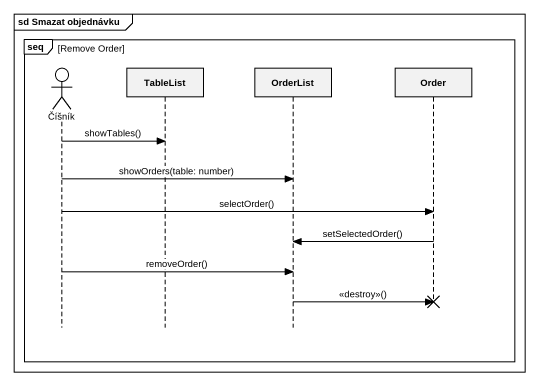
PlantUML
@startuml
mainframe sd Smazat objednávku
hide footbox
actor Číšník
participant TableList
participant OrderList
participant Order

group seq [Remove Order]
  Číšník -> TableList : showTables()
  Číšník -> OrderList : showOrders(table: number)
  Číšník -> Order : selectOrder()
  Order -> OrderList : setSelectedOrder()
  Číšník -> OrderList : removeOrder()
  OrderList -> Order !! : <<destroy>>()
end
@enduml
